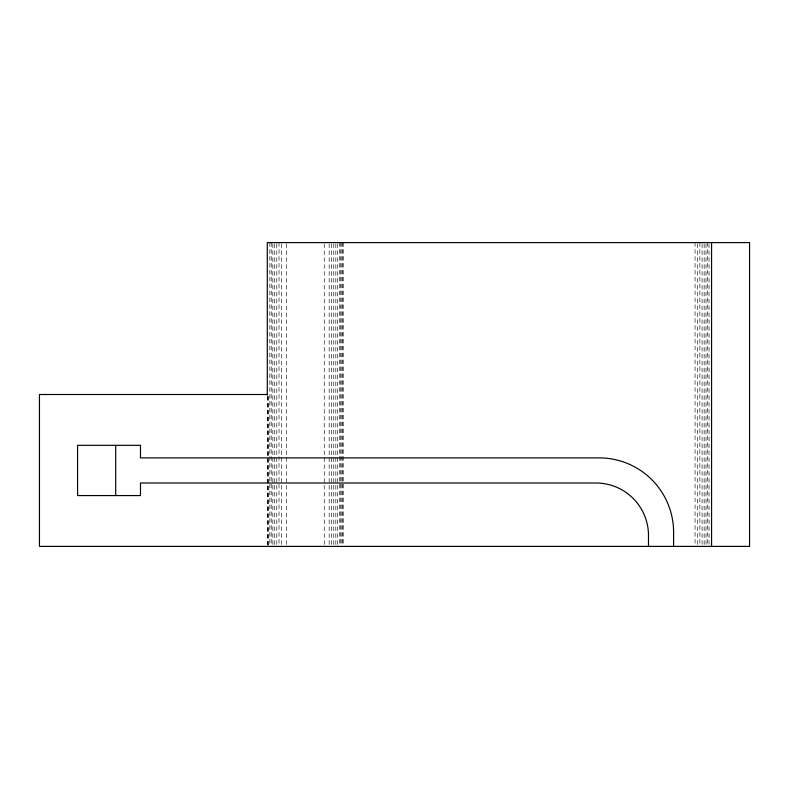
<?xml version="1.0" encoding="UTF-8"?>
<svg xmlns="http://www.w3.org/2000/svg" width="789" height="789" viewBox="0 0 789 789"><rect width="100%" height="100%" fill="white"/><g stroke="black" fill="none" stroke-linecap="round" stroke-linejoin="round"><path stroke-width="0.59" stroke-dasharray="3.94 2.96" d="M709.035 243.84L709.035 545.16M707.654 242.608L707.654 545.16M706.017 243.84L706.017 545.16M704.153 243.84L704.153 545.16M702.082 243.84L702.082 545.16M699.853 242.608L699.853 545.16M697.506 243.84L697.506 545.16M695.07 242.608L695.07 545.16M343.235 242.608L343.235 545.16M342.594 242.608L342.594 545.16M341.795 242.608L341.795 545.16M340.69 242.608L340.69 545.16M339.309 242.608L339.309 545.16M337.672 243.84L337.672 545.16M335.808 243.84L335.808 545.16M333.747 243.84L333.747 545.16M331.518 243.84L331.518 545.16M329.161 243.84L329.161 545.16M324.249 243.84L324.249 545.16M286.279 243.84L286.279 545.16M281.357 243.84L281.357 545.16M279.01 242.608L279.01 545.16M276.781 243.84L276.781 545.16M274.72 243.84L274.72 545.16M272.846 243.84L272.846 545.16M271.209 242.608L271.209 545.16M269.838 242.608L269.838 545.16M268.733 396.344L268.733 545.16M267.935 396.344L267.935 545.16M267.293 396.344L267.293 545.169"/><path stroke-width="1.18" d="M267.293 394.5L39.45 394.5L39.45 546.392L749.55 546.392L749.55 242.608L267.293 242.608L267.293 395.111M711.579 242.608L711.579 546.392M673.599 546.392L673.599 532.289A74.403 74.403 0 0 0 599.206 457.886L140.481 457.886L140.481 445.331L77.569 445.331L77.569 495.561L140.481 495.561L140.481 483.006L595.991 483.006A52.488 52.488 0 0 1 648.489 535.494L648.489 546.392M115.697 445.331L115.697 495.561"/></g></svg>
